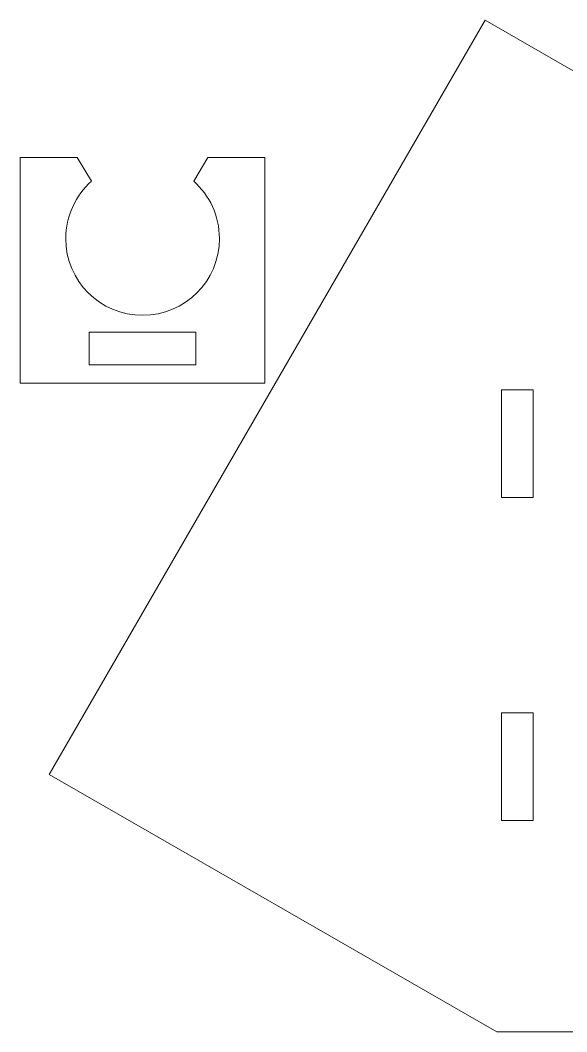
# Model space of a CAD drawing. Header units: inches. Extents: x -8 to 219, y 60 to 237.
# Drawn here: x -4.5 to 47.1, y 141.6 to 237.4 of the extents above; entities that cross this region are included whole.
import ezdxf

# ---------------------------------------------------------------- set-up
doc = ezdxf.new("R2010")
doc.units = ezdxf.units.IN
doc.header["$MEASUREMENT"] = 0
doc.layers.add('Ebene 1', color=7, linetype='Continuous')

# ---------------------------------------------------------------- blocks, each defined once
blk = doc.blocks.new('block 2')
at = {"layer": 'Ebene 1', "color": 1, "lineweight": 9}
blk.add_open_spline([(13.204, 224.415), (13.204, 224.415), (11.863, 222.158), (11.863, 222.158), (13.345, 220.817), (14.297, 218.912), (14.297, 216.725), (14.297, 212.703), (11.052, 209.458), (7.03, 209.458), (3.008, 209.458), (-0.237, 212.703), (-0.237, 216.725), (-0.237, 218.877), (0.715, 220.817), (2.197, 222.158), (2.197, 222.158), (0.856, 224.415), (0.856, 224.415), (0.856, 224.415), (-4.541, 224.415), (-4.541, 224.415), (-4.541, 224.415), (-4.541, 203.037), (-4.541, 203.037), (-4.541, 203.037), (18.601, 203.037), (18.601, 203.037), (18.601, 203.037), (18.601, 224.415), (18.601, 224.415), (18.601, 224.415), (13.204, 224.415), (13.204, 224.415)], degree=3, knots=[0, 0, 0, 0, 1, 1, 1, 2, 2, 2, 3, 3, 3, 4, 4, 4, 5, 5, 5, 6, 6, 6, 7, 7, 7, 8, 8, 8, 9, 9, 9, 10, 10, 10, 11, 11, 11, 11], dxfattribs=at)
blk = doc.blocks.new('block 3')
at = {"layer": 'Ebene 1', "color": 1, "lineweight": 9}
blk.add_lwpolyline([(12.075, 204.766), (1.985, 204.766), (1.985, 207.87), (12.075, 207.87), (12.075, 204.766)], dxfattribs=at)
blk = doc.blocks.new('block 146')
at = {"layer": 'Ebene 1', "color": 1, "lineweight": 9}
blk.add_lwpolyline([(63.194, 164.961), (63.194, 163.974), (60.689, 163.974), (60.689, 164.961), (57.938, 164.961), (57.938, 168.454), (60.689, 168.454), (60.689, 169.477), (63.194, 169.477), (63.194, 168.454), (68.45, 168.454), (68.451, 171.823), (65.452, 171.823), (65.452, 222.397), (39.438, 237.397), (-1.796, 165.978), (40.54, 141.628), (65.452, 141.627), (65.452, 161.628), (68.451, 161.628), (68.45, 164.961), (63.194, 164.961)], dxfattribs=at)
blk = doc.blocks.new('block 148')
at = {"layer": 'Ebene 1', "color": 1, "lineweight": 9}
blk.add_lwpolyline([(43.968, 161.625), (40.968, 161.625), (40.968, 171.825), (43.968, 171.825), (43.968, 161.625)], dxfattribs=at)
blk = doc.blocks.new('block 149')
at = {"layer": 'Ebene 1', "color": 1, "lineweight": 9}
blk.add_lwpolyline([(43.968, 192.199), (40.968, 192.199), (40.968, 202.399), (43.968, 202.399), (43.968, 192.199)], dxfattribs=at)

msp = doc.modelspace()

# ---------------------------------------------------------------- block references
at = {"layer": 'Ebene 1'}
for name in ['block 146', 'block 2', 'block 3', 'block 149', 'block 148']:
    msp.add_blockref(name, (0, 0), dxfattribs=at)

doc.saveas('drawing.dxf')
